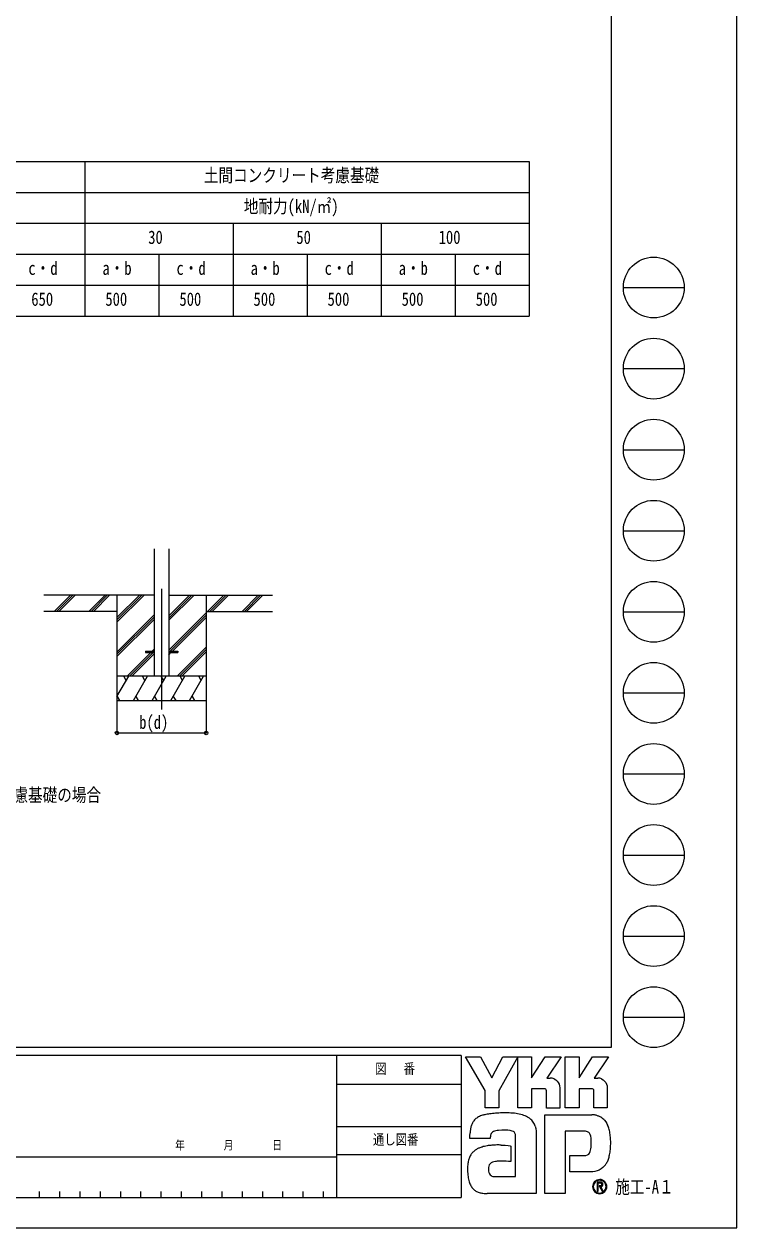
# Model space of a CAD drawing. Units: millimetres, scale not verified. Extents: x -10512 to 10512, y -7425 to 7425.
# Drawn here: x 6119 to 10512, y -7425 to 0 of the extents above; entities that cross this region are included whole.
import ezdxf
from ezdxf.enums import TextEntityAlignment as Align

# ---------------------------------------------------------------- set-up
doc = ezdxf.new("R2010")
doc.units = ezdxf.units.MM
doc.header["$LTSCALE"] = 30
doc.layers.add('0-1_TABLE1', color=7, linetype='Continuous', lineweight=18)
for name, color, linetype in [('0-2_USER1', 3, 'Continuous'), ('0-3_YKK_12', 2, 'Continuous'), ('0-4_YKK_13', 4, 'Continuous'), ('0-5_YKK_A1', 4, 'Continuous'), ('0-6_YKK_D', 6, 'Continuous'), ('0-7_YKK_ZWAK', 7, 'Continuous')]:
    doc.layers.add(name, color=color, linetype=linetype)
doc.styles.add('ＭＳ ゴシック', font='')
doc.styles.get('ＭＳ ゴシック').set_extended_font_data('MS Gothic')

msp = doc.modelspace()

# ---------------------------------------------------------------- linework, layer by layer
at = {"layer": '0-1_TABLE1'}
for p, q in [((2758.78, -847.08), (9232.78, -847.08)), ((6493.78, -847.08), (6493.78, -1801.58)), ((3754.78, -1037.98), (9232.78, -1037.98)), ((3754.78, -1228.88), (9232.78, -1228.88)), ((7406.78, -1228.88), (7406.78, -1801.58)), ((8319.78, -1228.88), (8319.78, -1801.58)), ((3754.78, -1419.78), (9232.78, -1419.78)), ((6950.28, -1419.78), (6950.28, -1801.58)), ((7863.28, -1419.78), (7863.28, -1801.58)), ((8776.28, -1419.78), (8776.28, -1801.58)), ((2758.78, -1610.68), (9232.78, -1610.68)), ((2758.78, -1801.58), (9232.78, -1801.58))]:
    msp.add_line(p, q, dxfattribs=at)
msp.add_lwpolyline([(9232.78, -847.08), (9232.78, -1419.78), (9232.78, -1801.58)], dxfattribs=at)
at = {"layer": '0-3_YKK_12'}
msp.add_line((6966.41, -3484.07), (6966.41, -4227.39), dxfattribs=at)
at = {"layer": '0-4_YKK_13'}
for p, q in [((6866.41, -3867.81), (6866.41, -3876.81)), ((6866.41, -3867.81), (6921.21, -3867.81)), ((6866.41, -3876.81), (6921.21, -3876.81)), ((7011.61, -3867.81), (7066.41, -3867.81)), ((7011.61, -3876.81), (7066.41, -3876.81)), ((7066.41, -3867.81), (7066.41, -3876.81))]:
    msp.add_line(p, q, dxfattribs=at)
at = {"layer": '0-5_YKK_A1'}
for p, q in [((6921.21, -3236.95), (6921.21, -4022.31)), ((7011.61, -3236.95), (7011.61, -4022.31)), ((6921.21, -3522.31), (6240.46, -3522.31)), ((6307.15, -3620.9), (6405.75, -3522.31)), ((6319.89, -3622.31), (6419.89, -3522.31)), ((6334.03, -3622.31), (6434.03, -3522.31)), ((6519.28, -3620.9), (6617.88, -3522.31)), ((6532.02, -3622.31), (6632.02, -3522.31)), ((6546.16, -3622.31), (6646.16, -3522.31)), ((6691.41, -3522.31), (6691.41, -4172.31)), ((6691.41, -3689.19), (6858.29, -3522.31)), ((6691.41, -3675.04), (6844.15, -3522.31)), ((6691.41, -3660.9), (6830.01, -3522.31)), ((7011.61, -3677.35), (7166.66, -3522.31)), ((7011.61, -3663.21), (7152.52, -3522.31)), ((7011.61, -3649.07), (7138.38, -3522.31)), ((7011.61, -3522.31), (7649.62, -3522.31)), ((7241.41, -3522.31), (7241.41, -4172.31)), ((7250.51, -3622.31), (7350.51, -3522.31)), ((7264.65, -3622.31), (7364.65, -3522.31)), ((7278.79, -3622.31), (7378.79, -3522.31)), ((7462.64, -3622.31), (7562.64, -3522.31)), ((7476.78, -3622.31), (7576.78, -3522.31)), ((7490.93, -3622.31), (7590.93, -3522.31)), ((6691.41, -3622.31), (6240.46, -3622.31)), ((7011.61, -3861.2), (7241.41, -3631.4)), ((7241.41, -3622.31), (7649.62, -3622.31)), ((6691.41, -3873.03), (6921.21, -3643.23)), ((6691.41, -3887.17), (6921.21, -3657.38)), ((6691.41, -3901.32), (6921.21, -3671.52)), ((7019.15, -3867.81), (7241.41, -3645.54)), ((7033.29, -3867.81), (7241.41, -3659.69)), ((6908.77, -3867.81), (6921.21, -3855.37)), ((7062.64, -4022.31), (7241.41, -3843.53)), ((7076.78, -4022.31), (7241.41, -3857.67)), ((6754.27, -4022.31), (6899.77, -3876.81)), ((6768.41, -4022.31), (6913.91, -3876.81)), ((6782.56, -4022.31), (6921.21, -3883.65)), ((7011.61, -3889.48), (7024.29, -3876.81)), ((7090.92, -4022.31), (7241.41, -3871.82)), ((7241.41, -4022.31), (6691.41, -4022.31)), ((6691.41, -4147.76), (6763.84, -4022.31)), ((6748.84, -4048.29), (6733.84, -4022.31)), ((6792.71, -4172.31), (6879.31, -4022.31)), ((6864.31, -4048.29), (6849.31, -4022.31)), ((6908.18, -4172.31), (6994.78, -4022.31)), ((6979.78, -4048.29), (6964.78, -4022.31)), ((7023.65, -4172.31), (7110.25, -4022.31)), ((7095.25, -4048.29), (7080.25, -4022.31)), ((7139.12, -4172.31), (7225.72, -4022.31)), ((7210.72, -4048.29), (7195.72, -4022.31)), ((6692.24, -4146.33), (6707.24, -4172.3)), ((6807.71, -4146.33), (6822.71, -4172.31)), ((6923.18, -4146.33), (6938.18, -4172.31)), ((7038.65, -4146.32), (7053.65, -4172.31)), ((7154.12, -4146.33), (7169.12, -4172.31)), ((6691.41, -4172.31), (7241.41, -4172.31))]:
    msp.add_line(p, q, dxfattribs=at)
at = {"layer": '0-6_YKK_D'}
for p, q in [((6691.41, -4172.31), (6691.41, -4373.31)), ((7241.41, -4172.31), (7241.41, -4373.31)), ((6691.41, -4372.31), (7241.41, -4372.31))]:
    msp.add_line(p, q, dxfattribs=at)
for centre in [(6691.41, -4372.31), (7241.41, -4372.31)]:
    msp.add_circle(centre, 10.62, dxfattribs=at)
at = {"layer": '0-7_YKK_ZWAK'}
for p, q in [((9737.55, 6937.5), (9737.55, -6312.5)), ((9812.55, -1625), (10187.55, -1625)), ((9812.55, -2125), (10187.55, -2125)), ((9812.55, -2625), (10187.55, -2625)), ((9812.55, -3125), (10187.55, -3125)), ((9812.55, -3625), (10187.55, -3625)), ((9812.55, -4125), (10187.55, -4125)), ((9812.55, -4625), (10187.55, -4625)), ((9812.55, -5125), (10187.55, -5125)), ((9812.55, -5625), (10187.55, -5625)), ((9812.55, -6125), (10187.55, -6125)), ((9737.55, -6312.5), (-9762.45, -6312.5)), ((8043.8, -6362.5), (5462.55, -6362.5)), ((8043.8, -6362.5), (8043.8, -7237.5)), ((8812.55, -6362.5), (8043.8, -6362.5)), ((8812.55, -6362.5), (8812.55, -7237.5)), ((8043.8, -6537.5), (8812.55, -6537.5)), ((8043.8, -6800), (8812.55, -6800)), ((8812.55, -6975), (8043.8, -6975)), ((5462.55, -6987.5), (8043.8, -6987.5)), ((6212.55, -7200), (6212.55, -7237.5)), ((6337.55, -7200), (6337.55, -7237.5)), ((6462.55, -7200), (6462.55, -7237.5)), ((6587.55, -7200), (6587.55, -7237.5)), ((6712.55, -7200), (6712.55, -7237.5)), ((6837.55, -7200), (6837.55, -7237.5)), ((6962.55, -7200), (6962.55, -7237.5)), ((7087.55, -7200), (7087.55, -7237.5)), ((7212.55, -7200), (7212.55, -7237.5)), ((7337.55, -7200), (7337.55, -7237.5)), ((7462.55, -7200), (7462.55, -7237.5)), ((7587.55, -7200), (7587.55, -7237.5)), ((7712.55, -7200), (7712.55, -7237.5)), ((7837.55, -7200), (7837.55, -7237.5)), ((7962.55, -7200), (7962.55, -7237.5)), ((9697.91, -7139.3), (9697.91, -7139.3)), ((5462.55, -7237.5), (8043.8, -7237.5)), ((8043.8, -7237.5), (8812.55, -7237.5)), ((9666.68, -7209.95), (9666.68, -7209.95))]:
    msp.add_line(p, q, dxfattribs=at)
for points in [[(-10512.5, -7425), (10512.5, -7425), (10512.5, 7425), (-10512.5, 7425)], [(8840.05, -6370), (8932.08, -6370), (9001.18, -6500.25), (9070.1, -6370), (9162.19, -6370), (9044.18, -6579.98), (9044.18, -6685.33), (8960.24, -6685.33), (8960.24, -6577.14)]]:
    msp.add_lwpolyline(points, close=True, dxfattribs=at)
for points in [[(9326.37, -6566.52), (9246.92, -6566.52), (9246.92, -6685.24), (9162.29, -6685.24), (9162.29, -6370), (9246.92, -6370), (9246.92, -6498.96), (9330.17, -6370), (9429.6, -6370), (9340.4, -6500.53), (9343.56, -6500.53), (9347.05, -6500.53), (9350.63, -6500.53), (9354.08, -6500.53), (9357.16, -6500.53), (9359.65, -6500.53), (9361.31, -6500.53), (9361.92, -6500.53)], [(9618.78, -6566.52), (9539.42, -6566.52), (9539.42, -6685.33), (9454.74, -6685.33), (9454.74, -6370), (9539.42, -6370), (9539.42, -6498.96), (9622.58, -6370), (9722.01, -6370), (9632.81, -6500.53), (9636, -6500.53), (9639.51, -6500.53), (9643.09, -6500.53), (9646.53, -6500.53), (9649.6, -6500.53), (9652.08, -6500.53), (9653.73, -6500.53), (9654.33, -6500.53)], [(9386.26, -6505.53), (9396.37, -6511.31), (9404.93, -6518.83), (9411.81, -6527.8), (9416.89, -6537.87), (9420.03, -6548.74), (9421.1, -6560.09), (9421.1, -6685.55), (9338.53, -6685.55), (9338.53, -6578.52)], [(9678.7, -6505.53), (9688.84, -6511.31), (9697.44, -6518.83), (9704.35, -6527.8), (9709.46, -6537.87), (9712.62, -6548.74), (9713.7, -6560.09), (9713.7, -6685.33), (9630.93, -6685.33), (9630.93, -6578.52)], [(9572.17, -6828.77), (9452.98, -6828.77), (9452.98, -7212.5), (9328.08, -7212.5), (9328.08, -6726.98), (9618.38, -6726.98)], [(9011.99, -6830.78), (9006.18, -6834.05), (9001.65, -6838.04), (8998.22, -6842.71), (8995.73, -6847.99), (8994.01, -6853.83), (8992.9, -6860.17), (8992.23, -6866.97), (8991.82, -6874.17), (8866.86, -6874.47), (8867.23, -6857.38), (8867.92, -6838.18)], [(9269.27, -6797.91), (9272.82, -6812.25), (9274.83, -6827.61), (9275.46, -6843.97), (9275.46, -7212.5), (8973.88, -7212.5)], [(9059.87, -6913.82), (9083.52, -6915.38), (9102.11, -6917.46), (9114.28, -6919.42), (9118.63, -6920.58), (9118.63, -7016.18), (9104.81, -7014.72), (9089.64, -7013.9), (9074.12, -7013.58), (9059.22, -7013.63), (9045.92, -7013.91), (9035.21, -7014.27), (9028.06, -7014.59), (9025.46, -7014.73), (9014.66, -7016.71), (9005.34, -7019.8), (8997.51, -7024.03), (8991.17, -7029.42), (8986.32, -7035.99), (8982.96, -7043.76), (8981.09, -7052.75), (8980.71, -7062.98), (8981.91, -7074.22), (8984.29, -7083.52), (8987.73, -7091.04), (8992.07, -7096.97), (8997.15, -7101.49), (9002.83, -7104.76), (9008.97, -7106.98), (9015.4, -7108.31), (9148.16, -7108.31), (9148.16, -6862.68), (9148.19, -6857.81), (9147.94, -6853.05), (9147.32, -6848.47), (9146.25, -6844.12), (9144.66, -6840.06), (9142.46, -6836.37), (9139.59, -6833.1), (9135.97, -6830.31)], [(9135.97, -6830.31), (9128.18, -6827.25), (9115.73, -6824.67), (9099.85, -6822.75), (9081.77, -6821.74), (9062.71, -6821.82), (9043.91, -6823.21)], [(9696.78, -6761.28), (9704.93, -6771.56), (9711.03, -6781.52), (9715.29, -6790.54)], [(9614.57, -6902.49), (9614.41, -6886.58), (9613.65, -6872.24), (9611.86, -6859.66), (9608.59, -6848.98)], [(9686.41, -7052.43), (9674.87, -7061.39), (9662.86, -7068.44), (9650.46, -7073.7), (9637.75, -7077.3), (9624.84, -7079.36), (9611.8, -7080.02), (9483.4, -7080.02), (9483.4, -6979.16), (9555.8, -6979.16), (9569.15, -6978.97), (9580.89, -6977.83), (9590.97, -6974.88)], [(9686.52, -7156.49), (9686.45, -7155.03), (9686.27, -7153.62), (9685.97, -7152.26), (9685.55, -7150.97), (9685.01, -7149.75), (9684.35, -7148.59), (9683.58, -7147.52), (9682.7, -7146.53), (9681.54, -7145.51), (9680.26, -7144.62), (9678.85, -7143.86), (9677.33, -7143.23), (9675.7, -7142.74), (9673.96, -7142.39), (9672.12, -7142.18), (9670.19, -7142.11), (9651.25, -7142.11), (9651.25, -7197.85), (9656.97, -7197.85), (9656.97, -7147.79), (9670.19, -7147.79), (9671.56, -7147.84), (9672.84, -7147.97), (9674.04, -7148.19), (9675.16, -7148.5), (9676.18, -7148.89), (9677.11, -7149.36), (9677.94, -7149.92), (9678.66, -7150.56)], [(9680.9, -7156.49), (9680.55, -7159.17), (9679.59, -7161.28), (9678.15, -7162.89), (9676.37, -7164.06), (9674.36, -7164.86), (9672.26, -7165.35), (9670.21, -7165.6), (9668.32, -7165.67), (9663.36, -7165.67), (9665.86, -7169.92), (9682.23, -7198.04), (9688.78, -7198.04), (9673, -7170.98), (9674.48, -7170.68), (9675.89, -7170.31), (9677.23, -7169.86), (9678.49, -7169.33), (9679.67, -7168.72), (9680.77, -7168.04), (9681.78, -7167.28), (9682.7, -7166.44)]]:
    msp.add_lwpolyline(points, dxfattribs=at)
for centre in [(10000.05, -1625), (10000.05, -2125), (10000.05, -2625), (10000.05, -3125), (10000.05, -3625), (10000.05, -4125), (10000.05, -4625), (10000.05, -5125), (10000.05, -5625), (10000.05, -6125)]:
    msp.add_circle(centre, 187.5, dxfattribs=at)
for centre, radius, start, end in [((9362.04, -6562.97), 62.44, 78.26798, 90.11215), ((9362.93, -6558.43), 57.81, 66.19963, 78.22058), ((9654.45, -6563.08), 62.55, 78.27851, 90.10826), ((9655.31, -6558.7), 58.09, 66.2483, 78.23226), ((9326.81, -6578.23), 11.72, 358.57817, 92.1683), ((9619.27, -6578.18), 11.67, 358.29941, 92.43455), ((8962.33, -6820.02), 90.45, 122.60463, 137.83438), ((8974.29, -6839.36), 113.2, 108.37421, 122.42809), ((8993.23, -6906.73), 183.13, 100.93159, 107.35499), ((9055.13, -7207.04), 489.75, 97.86054, 101.37938), ((9084.19, -7408.95), 693.73, 94.90201, 97.9576), ((9086.17, -7425.11), 710, 91.6169, 94.94971), ((9083.42, -7310.15), 595.01, 87.51794, 91.66439), ((9091.15, -7144.44), 429.12, 81.92631, 87.59083), ((9113.97, -6988.08), 271.1, 73.67137, 82.05943), ((9147.82, -6874.79), 152.88, 60.60528, 73.9085), ((9161.67, -6847.16), 122.01, 52.17347, 59.90542), ((9174.06, -6831.12), 101.74, 43.55042, 52.14561), ((9613.64, -6860.53), 133.64, 78.73198, 87.96551), ((9617.56, -6840.49), 113.22, 69.03034, 78.69541), ((9621.21, -6830.75), 102.82, 59.39484, 68.9885), ((9622.9, -6827.78), 99.4, 50.3012, 59.3616), ((9622.28, -6828.48), 100.33, 42.05209, 50.28551), ((9094.51, -6851.15), 226.96, 171.55622, 176.72493), ((9017.6, -6839.67), 149.2, 163.48385, 171.57982), ((8979.01, -6828.22), 108.95, 152.2125, 163.4865), ((8962.34, -6819.6), 90.18, 138.03852, 152.12015), ((9044.98, -6909.07), 84.96, 102.4979, 112.84632), ((9061.41, -6979.98), 157.75, 96.37207, 102.75341), ((9180.89, -6824.52), 92.24, 34.48659, 43.50182), ((9180.94, -6824.38), 92.12, 25.58915, 34.43128), ((9172.74, -6828.22), 101.17, 17.43089, 25.54591), ((9572.85, -6890.03), 61.26, 77.94572, 90.63794), ((9578.18, -6865.04), 35.72, 60.20991, 77.92418), ((9572.73, -6857.03), 157.3, 14.76267, 25.00486), ((9476.25, -6883.32), 257.3, 7.9139, 14.95041), ((9581.63, -6858.55), 28.37, 39.8078, 59.75378), ((9576.78, -6862.26), 34.47, 22.65544, 39.38165), ((9330.51, -6903.94), 284.06, 355.2339, 0.29193), ((9379.89, -6897.34), 354.67, 2.54376, 8.01251), ((9324.66, -6900.24), 409.98, 357.76419, 2.60674), ((8962.32, -7031.67), 106.37, 142.04688, 153.80771), ((8958.69, -7029.07), 101.91, 130.60221, 141.94427), ((8964.69, -7036.28), 111.29, 120.60724, 130.53081), ((8976.54, -7056.43), 134.67, 112.58838, 120.58162), ((8992.48, -7094.75), 176.17, 106.61303, 112.59024), ((9017.56, -7179.03), 264.11, 99.87193, 106.59825), ((9031.61, -7258.18), 344.49, 94.78469, 99.91711), ((9038.45, -7336.93), 423.53, 90.80099, 94.81812), ((9039.49, -7395.56), 482.18, 87.57779, 90.82714), ((9579.3, -6948.57), 28.78, 293.91672, 314.09376), ((9575.37, -6945.11), 34, 314.78099, 333.92928), ((9550.12, -6932.85), 62.07, 334.00676, 347.34989), ((9481.24, -6916.9), 132.77, 347.14308, 355.40008), ((9422.87, -6911.98), 311.04, 347.15166, 352.97565), ((9340.42, -6901.25), 394.19, 352.8937, 357.82206), ((9095.33, -7058.72), 243.22, 174.55588, 182.47272), ((9022.45, -7051.74), 170.01, 164.97537, 174.56739), ((8981.14, -7040.72), 127.26, 153.89178, 164.94341), ((9603.07, -6958.47), 125.59, 311.57033, 318.66243), ((9588.53, -6945.72), 144.93, 318.67367, 325.29112), ((9625.9, -6973.56), 98.37, 326.23251, 339.61931), ((9533.51, -6937.79), 197.44, 339.22498, 347.31457), ((9231.24, -7056.58), 379.12, 181.90948, 187.89042), ((9071.73, -7079.01), 218.04, 187.80471, 196.36971), ((9666.75, -7170.47), 44.1, 90.09157, 179.92363), ((9666.75, -7170.39), 44.02, 44.93442, 90.08536), ((8987.51, -7103.89), 130.22, 196.3102, 208.20993), ((8950.84, -7123.41), 88.68, 208.29777, 223.35561), ((8942.57, -7130.69), 77.67, 223.64205, 239.63663), ((8949.43, -7118.2), 91.91, 239.8785, 253.65355), ((9666.49, -7170.52), 43.83, 179.86065, 225.14399), ((9666.48, -7170.33), 39.22, 134.8007, 180.12175), ((9666.32, -7170.58), 39.06, 179.75513, 225.29722), ((9666.7, -7170.53), 43.98, 224.94536, 269.98445), ((9666.59, -7170.11), 39.14, 89.86602, 135.149), ((9666.61, -7170.94), 39.01, 224.62822, 270.10973), ((9666.76, -7170.41), 39.44, 45.03108, 90.11509), ((9666.62, -7170.35), 39.6, 270.09072, 359.90926), ((9666.69, -7170.31), 44.2, 269.98802, 314.93777), ((9672.52, -7156.26), 8.38, 358.3894, 42.86139), ((9672.69, -7156.89), 13.84, 316.37674, 1.6565), ((9666.79, -7170.42), 39.43, 0.00643, 45.07115), ((9667.1, -7170.25), 43.68, 359.78949, 45.13288), ((9666.99, -7170.6), 43.78, 314.92572, 0.23508), ((8962, -7075.02), 136.89, 253.69102, 263.74909), ((8972.65, -6980.24), 232.26, 263.68487, 270.30455)]:
    msp.add_arc(centre, radius, start, end, dxfattribs=at)

# ---------------------------------------------------------------- texts
at = {"layer": '0-1_TABLE1', "style": 'ＭＳ ゴシック', "width": 0.8}
for s, p in [('土間コンクリート考慮基礎', (7227.28, -998.78)), ('地耐力(kN/㎡)', (7473.28, -1189.68)), ('30', (6884.28, -1380.58)), ('50', (7797.28, -1380.58)), ('100', (8674.28, -1380.58)), ('c・d', (6145.53, -1571.48)), ('a・b', (6602.03, -1571.48)), ('c・d', (7058.53, -1571.48)), ('a・b', (7515.03, -1571.48)), ('c・d', (7971.53, -1571.48)), ('a・b', (8428.03, -1571.48)), ('c・d', (8884.53, -1571.48)), ('650', (6163.53, -1762.38)), ('500', (6620.03, -1762.38)), ('500', (7076.53, -1762.38)), ('500', (7533.03, -1762.38)), ('500', (7989.53, -1762.38)), ('500', (8446.03, -1762.38)), ('500', (8902.53, -1762.38))]:
    msp.add_text(s, height=82.48, dxfattribs=at).set_placement(p, align=Align.BOTTOM_LEFT)
at = {"layer": '0-2_USER1', "style": 'ＭＳ ゴシック', "width": 0.8}
msp.add_text('土間コンクリート考慮基礎の場合', height=82.48, dxfattribs=at).set_placement((5243.45, -4820.58), align=Align.BOTTOM_LEFT)
at = {"layer": '0-6_YKK_D', "style": 'ＭＳ ゴシック', "width": 0.8}
msp.add_text('b(d)', height=82.48, dxfattribs=at).set_placement((6828.41, -4371.51), align=Align.BOTTOM_LEFT)
at = {"layer": '0-7_YKK_ZWAK', "style": 'ＭＳ ゴシック', "width": 0.8}
for s, height, p in [('図\u3000 番', 64.15, (8283.51, -6493.75)), ('年        月        日', 54.99, (7049.77, -6958.04)), ('通し図番', 64.15, (8269.51, -6931.25)), ('施工-A１', 82.48, (9762.55, -7237.5))]:
    msp.add_text(s, height=height, dxfattribs=at).set_placement(p, align=Align.BOTTOM_LEFT)

doc.saveas('drawing.dxf')
